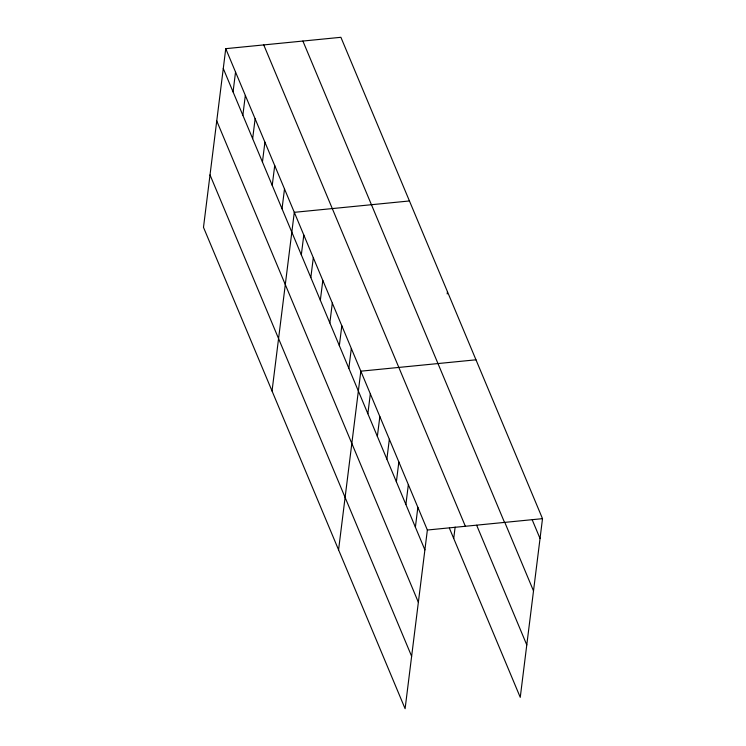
<?xml version="1.0" encoding="UTF-8"?>
<svg xmlns="http://www.w3.org/2000/svg" width="746" height="746" viewBox="0 0 746 746"><rect width="100%" height="100%" fill="white"/><g stroke="black" fill="none" stroke-linecap="round" stroke-linejoin="round"><path stroke-width="1.12" d="M225.749 48.667L203.49 227.344L405.106 708.7L427.365 530.024L225.749 48.667L340.894 37.3L542.51 518.657L520.251 697.333L449.4 528.168M233.069 91.898L235.54 72.054M242.86 115.276L245.331 95.432M252.652 138.663L255.123 118.81M262.443 162.041L264.914 142.188M272.234 185.418L274.715 165.575M282.035 208.796L284.506 188.952M272.038 391.007L294.297 212.33L409.442 200.963M301.328 254.871L303.799 235.027M310.83 277.568L313.311 257.715M320.342 300.256L322.813 280.412M329.844 322.953L332.315 303.1M339.346 345.64L341.817 325.797M348.848 368.337L351.329 348.485M338.572 549.849L360.831 371.182L475.976 359.805M367.862 413.722L370.333 393.869M377.364 436.41L379.835 416.566M386.876 459.107L389.347 439.254M396.378 481.795L398.849 461.951M405.88 504.492L408.351 484.639M415.382 527.18L417.863 507.336M447.19 293.933L447.46 291.733M453.717 538.481L455.135 527.086M427.365 530.024L542.51 518.657M532.262 519.943L540.039 538.509M504.995 522.843L533.511 590.916M302.895 41.049L504.51 522.405M476.666 525.268L526.779 644.917M263.748 44.919L465.364 526.275M223.278 68.52L424.894 549.877M216.75 120.936L418.366 602.292M210.018 174.928L411.633 656.284"/></g></svg>
